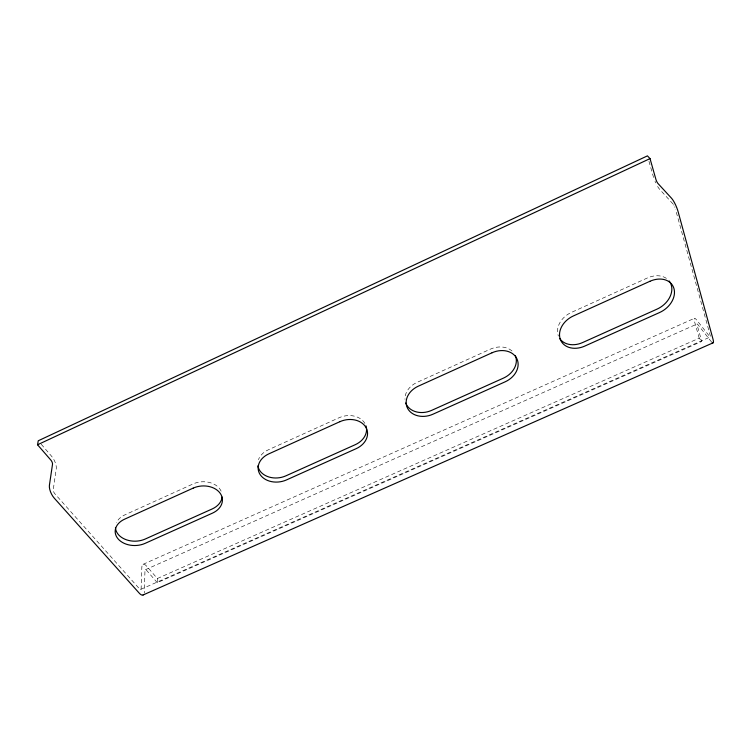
<?xml version="1.0" encoding="UTF-8"?>
<svg xmlns="http://www.w3.org/2000/svg" width="751" height="751" viewBox="0 0 751 751"><rect width="100%" height="100%" fill="white"/><g stroke="black" fill="none" stroke-linecap="round" stroke-linejoin="round"><path stroke-width="0.56" stroke-dasharray="3.75 2.82" d="M711.591 341.987A9.744 1.953 64.8 0 1 710.915 341.198L697.782 324.479A3.145 0.61 65 0 0 697.172 325.202L701.753 341.414L157.288 582.673L157.353 578.533L146.698 566.207A8.824 3.408 67.1 0 0 141.845 567.061L141.132 588.408A3.032 1.202 67.4 0 1 139.442 588.793L54.898 493.848A3.304 1.436 64 0 1 53.274 489.539L56.259 468.69A9.763 4.149 63.3 0 0 51.528 456.157L41.192 444.198M143.075 564.311L694.459 318.293M145.375 569.727L697.116 323.991M157.353 578.533L699.228 338.147L701.753 341.414M140.709 589.394L710.305 336.955M673.084 204.028L659.603 189.271A10.514 2.262 66.7 0 1 657.322 185.966M157.288 582.673L146.586 570.347A2.938 1.136 67.1 0 0 144.971 570.647L144.323 592.013A9.096 3.614 67.4 0 1 144.22 593.065M648.958 161.268L653.257 176.382A10.514 2.262 66.7 0 0 654.328 179.592M699.228 338.147L694.637 321.972A9.434 1.84 65 0 1 696.449 319.757L709.592 336.41A3.248 0.648 64.8 0 0 710.286 335.716L675.581 209.585M512.022 351.017A20.08 15.893 -24.4 0 0 490.375 349.149L417.04 382.39A19.779 15.715 -18.7 0 0 404.986 399.391M221.151 491.192A19.545 14.663 -4 0 0 193.073 483.935L124.835 514.876A19.62 14.25 -1.1 0 0 116.433 522.658M364.902 423.404A19.601 15.424 -12.8 0 0 339.03 417.763L268.314 449.821A19.535 15.086 -8.1 0 0 258.438 459.725M666.409 278.396A21.066 16.006 -34.4 0 0 647.39 277.964L571.295 312.463A20.53 15.996 -30.1 0 0 558.406 336.082M655.745 182.915A10.514 2.262 66.7 0 1 655.003 181.263M673.6 204.723A3.567 0.789 66.4 0 1 673.882 205.173M674.689 206.797A3.567 0.789 66.4 0 1 674.914 207.37"/><path stroke-width="1.13" d="M143.582 594.576A9.096 3.614 67.4 0 1 139.292 593.206L54.288 498.176A9.923 4.309 64 0 1 49.416 485.193L52.504 464.371A3.257 1.38 63.3 0 0 50.927 460.175L37.55 444.77L38.235 440.781L647.428 155.87L650.028 158.602L655.848 179.189A3.502 0.751 66.7 0 0 657.979 183.507L671.469 198.161A10.692 2.356 66.4 0 1 678.069 211.538L713.009 339.161A9.744 1.953 64.8 0 1 712.183 342.531M37.55 444.77L650.028 158.602M143.075 594.98L713.065 342.841M515.299 355.533A20.08 15.893 -24.4 0 1 503.405 378.138L431.609 410.384A19.779 15.715 -18.7 0 1 405.718 402.977M222.108 497.049A19.545 14.663 -4 0 1 212.148 508.971L145.234 539.03A19.62 14.25 -1.1 0 1 115.466 527.596M366 425.883A19.601 15.424 -12.8 0 1 355.204 444.714L285.915 475.834A19.535 15.086 -8.1 0 1 257.865 465.892M669.16 280.977A21.066 16.006 -34.4 0 1 657.041 309.121L582.598 342.559A20.53 15.996 -30.1 0 1 559.702 338.541M193.176 488.122L124.591 519.185A19.714 14.269 -1.2 0 0 118.048 538.842A19.714 14.269 -1.2 0 0 145.103 543.367L212.345 513.196A19.648 14.691 -4 0 0 219.921 492.928A19.648 14.691 -4 0 0 193.176 488.122M339.893 421.686L268.802 453.876A19.629 15.114 -8.1 0 0 260.24 474.745A19.629 15.114 -8.1 0 0 286.478 479.927L356.124 448.685A19.695 15.452 -12.8 0 0 365.784 427.169A19.695 15.452 -12.8 0 0 339.893 421.686M492.036 352.782L418.307 386.174A19.883 15.743 -18.7 0 0 407.577 408.328A19.883 15.743 -18.7 0 0 432.923 414.223L505.104 381.837A20.183 15.931 -24.3 0 0 517.007 358.997A20.183 15.931 -24.3 0 0 492.036 352.782M649.925 281.287L573.398 315.936A20.634 16.034 -30 0 0 560.349 339.461A20.634 16.034 -30 0 0 584.719 346.108L659.575 312.529A21.178 16.043 -34.3 0 0 673.882 288.281A21.178 16.043 -34.3 0 0 649.925 281.287"/></g></svg>
